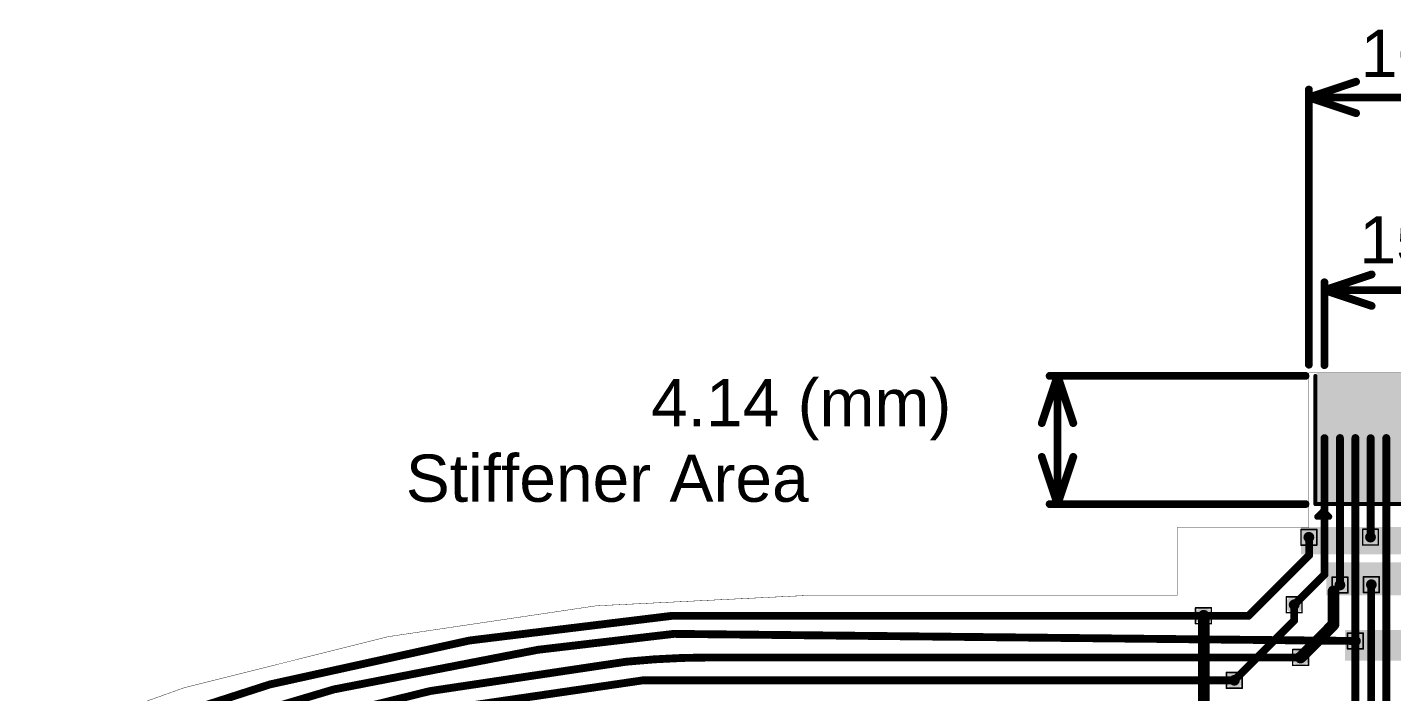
# Model space of a CAD drawing. Header units: millimetres. Extents: x 0 to 19.1, y 0 to 5.1.
# Drawn here: x 1.733 to 3.469, y 3.68 to 4.525 of the extents above; entities that cross this region are included whole.
import ezdxf

# ---------------------------------------------------------------- set-up
doc = ezdxf.new("R2010")
doc.units = ezdxf.units.MM
doc.header["$MEASUREMENT"] = 0
for name, color, linetype in [('BottomLayer', 5, 'Continuous'), ('BottomOverlay', 54, 'Continuous'), ('BottomPaste', 16, 'Continuous'), ('BottomSolder', 6, 'Continuous'), ('DrillDrawing', 1, 'Continuous'), ('Mechanical1', 6, 'Continuous'), ('Mechanical2', 216, 'Continuous'), ('TopLayer', 1, 'Continuous'), ('TopSolder', 216, 'Continuous'), ('ViaHoleLayer', 16, 'Continuous')]:
    doc.layers.add(name, color=color, linetype=linetype)
doc.styles.add('Arial', font='', dxfattribs={"height": 0.2})
doc.styles.get('Arial').set_extended_font_data('Arial')

# ---------------------------------------------------------------- blocks, each defined once
blk = doc.blocks.new('32_____R______P_____B_7')
at = {"layer": 'BottomLayer'}
for points in [[(-0.2992, -0.0787), (-0.311, -0.0787), (-0.311, 0.0787), (-0.2992, 0.0787)], [(-0.2795, -0.0787), (-0.2913, -0.0787), (-0.2913, 0.0787), (-0.2795, 0.0787)], [(-0.2598, -0.0787), (-0.2717, -0.0787), (-0.2717, 0.0787), (-0.2598, 0.0787)], [(-0.2402, -0.0787), (-0.252, -0.0787), (-0.252, 0.0787), (-0.2402, 0.0787)], [(-0.2205, -0.0787), (-0.2323, -0.0787), (-0.2323, 0.0787), (-0.2205, 0.0787)], [(-0.2008, -0.0787), (-0.2126, -0.0787), (-0.2126, 0.0787), (-0.2008, 0.0787)], [(-0.1811, -0.0787), (-0.1929, -0.0787), (-0.1929, 0.0787), (-0.1811, 0.0787)], [(-0.1614, -0.0787), (-0.1732, -0.0787), (-0.1732, 0.0787), (-0.1614, 0.0787)], [(-0.1417, -0.0787), (-0.1535, -0.0787), (-0.1535, 0.0787), (-0.1417, 0.0787)], [(-0.122, -0.0787), (-0.1339, -0.0787), (-0.1339, 0.0787), (-0.122, 0.0787)], [(-0.1024, -0.0787), (-0.1142, -0.0787), (-0.1142, 0.0787), (-0.1024, 0.0787)], [(-0.0827, -0.0787), (-0.0945, -0.0787), (-0.0945, 0.0787), (-0.0827, 0.0787)], [(-0.063, -0.0787), (-0.0748, -0.0787), (-0.0748, 0.0787), (-0.063, 0.0787)], [(-0.0433, -0.0787), (-0.0551, -0.0787), (-0.0551, 0.0787), (-0.0433, 0.0787)], [(-0.0236, -0.0787), (-0.0354, -0.0787), (-0.0354, 0.0787), (-0.0236, 0.0787)], [(-0.0039, -0.0787), (-0.0157, -0.0787), (-0.0157, 0.0787), (-0.0039, 0.0787)], [(0.0157, -0.0787), (0.0039, -0.0787), (0.0039, 0.0787), (0.0157, 0.0787)], [(0.0354, -0.0787), (0.0236, -0.0787), (0.0236, 0.0787), (0.0354, 0.0787)], [(0.0551, -0.0787), (0.0433, -0.0787), (0.0433, 0.0787), (0.0551, 0.0787)], [(0.0748, -0.0787), (0.063, -0.0787), (0.063, 0.0787), (0.0748, 0.0787)], [(0.0945, -0.0787), (0.0827, -0.0787), (0.0827, 0.0787), (0.0945, 0.0787)], [(0.1142, -0.0787), (0.1024, -0.0787), (0.1024, 0.0787), (0.1142, 0.0787)], [(0.1339, -0.0787), (0.122, -0.0787), (0.122, 0.0787), (0.1339, 0.0787)], [(0.1535, -0.0787), (0.1417, -0.0787), (0.1417, 0.0787), (0.1535, 0.0787)], [(0.1732, -0.0787), (0.1614, -0.0787), (0.1614, 0.0787), (0.1732, 0.0787)], [(0.1929, -0.0787), (0.1811, -0.0787), (0.1811, 0.0787), (0.1929, 0.0787)], [(0.2126, -0.0787), (0.2008, -0.0787), (0.2008, 0.0787), (0.2126, 0.0787)], [(0.2323, -0.0787), (0.2205, -0.0787), (0.2205, 0.0787), (0.2323, 0.0787)], [(0.252, -0.0787), (0.2402, -0.0787), (0.2402, 0.0787), (0.252, 0.0787)], [(0.2717, -0.0787), (0.2598, -0.0787), (0.2598, 0.0787), (0.2717, 0.0787)], [(0.2913, -0.0787), (0.2795, -0.0787), (0.2795, 0.0787), (0.2913, 0.0787)], [(0.311, -0.0787), (0.2992, -0.0787), (0.2992, 0.0787), (0.311, 0.0787)]]:
    blk.add_hatch(color=5, dxfattribs=at).paths.add_polyline_path(points)
at = {"layer": 'BottomPaste'}
for points in [[(-0.2992, -0.0787), (-0.311, -0.0787), (-0.311, 0.0787), (-0.2992, 0.0787)], [(-0.2795, -0.0787), (-0.2913, -0.0787), (-0.2913, 0.0787), (-0.2795, 0.0787)], [(-0.2598, -0.0787), (-0.2717, -0.0787), (-0.2717, 0.0787), (-0.2598, 0.0787)], [(-0.2402, -0.0787), (-0.252, -0.0787), (-0.252, 0.0787), (-0.2402, 0.0787)], [(-0.2205, -0.0787), (-0.2323, -0.0787), (-0.2323, 0.0787), (-0.2205, 0.0787)], [(-0.2008, -0.0787), (-0.2126, -0.0787), (-0.2126, 0.0787), (-0.2008, 0.0787)], [(-0.1811, -0.0787), (-0.1929, -0.0787), (-0.1929, 0.0787), (-0.1811, 0.0787)], [(-0.1614, -0.0787), (-0.1732, -0.0787), (-0.1732, 0.0787), (-0.1614, 0.0787)], [(-0.1417, -0.0787), (-0.1535, -0.0787), (-0.1535, 0.0787), (-0.1417, 0.0787)], [(-0.122, -0.0787), (-0.1339, -0.0787), (-0.1339, 0.0787), (-0.122, 0.0787)], [(-0.1024, -0.0787), (-0.1142, -0.0787), (-0.1142, 0.0787), (-0.1024, 0.0787)], [(-0.0827, -0.0787), (-0.0945, -0.0787), (-0.0945, 0.0787), (-0.0827, 0.0787)], [(-0.063, -0.0787), (-0.0748, -0.0787), (-0.0748, 0.0787), (-0.063, 0.0787)], [(-0.0433, -0.0787), (-0.0551, -0.0787), (-0.0551, 0.0787), (-0.0433, 0.0787)], [(-0.0236, -0.0787), (-0.0354, -0.0787), (-0.0354, 0.0787), (-0.0236, 0.0787)], [(-0.0039, -0.0787), (-0.0157, -0.0787), (-0.0157, 0.0787), (-0.0039, 0.0787)], [(0.0157, -0.0787), (0.0039, -0.0787), (0.0039, 0.0787), (0.0157, 0.0787)], [(0.0354, -0.0787), (0.0236, -0.0787), (0.0236, 0.0787), (0.0354, 0.0787)], [(0.0551, -0.0787), (0.0433, -0.0787), (0.0433, 0.0787), (0.0551, 0.0787)], [(0.0748, -0.0787), (0.063, -0.0787), (0.063, 0.0787), (0.0748, 0.0787)], [(0.0945, -0.0787), (0.0827, -0.0787), (0.0827, 0.0787), (0.0945, 0.0787)], [(0.1142, -0.0787), (0.1024, -0.0787), (0.1024, 0.0787), (0.1142, 0.0787)], [(0.1339, -0.0787), (0.122, -0.0787), (0.122, 0.0787), (0.1339, 0.0787)], [(0.1535, -0.0787), (0.1417, -0.0787), (0.1417, 0.0787), (0.1535, 0.0787)], [(0.1732, -0.0787), (0.1614, -0.0787), (0.1614, 0.0787), (0.1732, 0.0787)], [(0.1929, -0.0787), (0.1811, -0.0787), (0.1811, 0.0787), (0.1929, 0.0787)], [(0.2126, -0.0787), (0.2008, -0.0787), (0.2008, 0.0787), (0.2126, 0.0787)], [(0.2323, -0.0787), (0.2205, -0.0787), (0.2205, 0.0787), (0.2323, 0.0787)], [(0.252, -0.0787), (0.2402, -0.0787), (0.2402, 0.0787), (0.252, 0.0787)], [(0.2717, -0.0787), (0.2598, -0.0787), (0.2598, 0.0787), (0.2717, 0.0787)], [(0.2913, -0.0787), (0.2795, -0.0787), (0.2795, 0.0787), (0.2913, 0.0787)], [(0.311, -0.0787), (0.2992, -0.0787), (0.2992, 0.0787), (0.311, 0.0787)]]:
    blk.add_hatch(color=16, dxfattribs=at).paths.add_polyline_path(points)
at = {"layer": 'BottomSolder'}
for points in [[(-0.2952, -0.0827), (-0.315, -0.0827), (-0.315, 0.0827), (-0.2952, 0.0827)], [(-0.2755, -0.0827), (-0.2953, -0.0827), (-0.2953, 0.0827), (-0.2755, 0.0827)], [(-0.2558, -0.0827), (-0.2757, -0.0827), (-0.2757, 0.0827), (-0.2558, 0.0827)], [(-0.2362, -0.0827), (-0.256, -0.0827), (-0.256, 0.0827), (-0.2362, 0.0827)], [(-0.2165, -0.0827), (-0.2363, -0.0827), (-0.2363, 0.0827), (-0.2165, 0.0827)], [(-0.1968, -0.0827), (-0.2166, -0.0827), (-0.2166, 0.0827), (-0.1968, 0.0827)], [(-0.1771, -0.0827), (-0.1969, -0.0827), (-0.1969, 0.0827), (-0.1771, 0.0827)], [(-0.1574, -0.0827), (-0.1772, -0.0827), (-0.1772, 0.0827), (-0.1574, 0.0827)], [(-0.1377, -0.0827), (-0.1575, -0.0827), (-0.1575, 0.0827), (-0.1377, 0.0827)], [(-0.118, -0.0827), (-0.1379, -0.0827), (-0.1379, 0.0827), (-0.118, 0.0827)], [(-0.0984, -0.0827), (-0.1182, -0.0827), (-0.1182, 0.0827), (-0.0984, 0.0827)], [(-0.0787, -0.0827), (-0.0985, -0.0827), (-0.0985, 0.0827), (-0.0787, 0.0827)], [(-0.059, -0.0827), (-0.0788, -0.0827), (-0.0788, 0.0827), (-0.059, 0.0827)], [(-0.0393, -0.0827), (-0.0591, -0.0827), (-0.0591, 0.0827), (-0.0393, 0.0827)], [(-0.0196, -0.0827), (-0.0394, -0.0827), (-0.0394, 0.0827), (-0.0196, 0.0827)], [(0.0001, -0.0827), (-0.0197, -0.0827), (-0.0197, 0.0827), (0.0001, 0.0827)], [(0.0197, -0.0827), (-0.0001, -0.0827), (-0.0001, 0.0827), (0.0197, 0.0827)], [(0.0394, -0.0827), (0.0196, -0.0827), (0.0196, 0.0827), (0.0394, 0.0827)], [(0.0591, -0.0827), (0.0393, -0.0827), (0.0393, 0.0827), (0.0591, 0.0827)], [(0.0788, -0.0827), (0.059, -0.0827), (0.059, 0.0827), (0.0788, 0.0827)], [(0.0985, -0.0827), (0.0787, -0.0827), (0.0787, 0.0827), (0.0985, 0.0827)], [(0.1182, -0.0827), (0.0984, -0.0827), (0.0984, 0.0827), (0.1182, 0.0827)], [(0.1379, -0.0827), (0.118, -0.0827), (0.118, 0.0827), (0.1379, 0.0827)], [(0.1575, -0.0827), (0.1377, -0.0827), (0.1377, 0.0827), (0.1575, 0.0827)], [(0.1772, -0.0827), (0.1574, -0.0827), (0.1574, 0.0827), (0.1772, 0.0827)], [(0.1969, -0.0827), (0.1771, -0.0827), (0.1771, 0.0827), (0.1969, 0.0827)], [(0.2166, -0.0827), (0.1968, -0.0827), (0.1968, 0.0827), (0.2166, 0.0827)], [(0.2363, -0.0827), (0.2165, -0.0827), (0.2165, 0.0827), (0.2363, 0.0827)], [(0.256, -0.0827), (0.2362, -0.0827), (0.2362, 0.0827), (0.256, 0.0827)], [(0.2757, -0.0827), (0.2558, -0.0827), (0.2558, 0.0827), (0.2757, 0.0827)], [(0.2953, -0.0827), (0.2755, -0.0827), (0.2755, 0.0827), (0.2953, 0.0827)], [(0.315, -0.0827), (0.2952, -0.0827), (0.2952, 0.0827), (0.315, 0.0827)]]:
    blk.add_hatch(color=6, dxfattribs=at).paths.add_polyline_path(points)
at = {"layer": 'BottomOverlay'}
for points, const_width in [([(0.3141, 0.1), (0.2991, 0.1)], 0.00787), ([(0.3061, 0.093), (0.2991, 0.1)], 0.00787), ([(0.3141, 0.1), (0.3071, 0.093)], 0.00787), ([(-0.3167, 0.084), (-0.3167, -0.079)], 0.005), ([(0.3167, 0.084), (-0.3167, 0.084)], 0.005), ([(0.3167, 0.084), (0.1951, 0.084)], 0.005), ([(0.3167, 0.084), (0.3167, -0.079)], 0.005)]:
    blk.add_lwpolyline(points, dxfattribs=dict(at, const_width=const_width))
for points, const_width in [([(0.2971, 0.1, 1), (0.3011, 0.1, 1)], 0.00394), ([(0.2971, 0.1, 1), (0.3011, 0.1, 1)], 0.00394), ([(0.3041, 0.093, 1), (0.3081, 0.093, 1)], 0.00394), ([(0.3051, 0.093, 1), (0.3091, 0.093, 1)], 0.00394), ([(0.3121, 0.1, 1), (0.3161, 0.1, 1)], 0.00394), ([(0.3121, 0.1, 1), (0.3161, 0.1, 1)], 0.00394), ([(-0.3179, 0.084, 1), (-0.3154, 0.084, 1)], 0.0025), ([(-0.3179, 0.084, 1), (-0.3154, 0.084, 1)], 0.0025), ([(0.1939, 0.084, 1), (0.1964, 0.084, 1)], 0.0025), ([(0.3154, 0.084, 1), (0.3179, 0.084, 1)], 0.0025), ([(0.3154, 0.084, 1), (0.3179, 0.084, 1)], 0.0025), ([(0.3154, 0.084, 1), (0.3179, 0.084, 1)], 0.0025), ([(-0.3179, -0.079, 1), (-0.3154, -0.079, 1)], 0.0025), ([(0.3154, -0.079, 1), (0.3179, -0.079, 1)], 0.0025)]:
    blk.add_lwpolyline(points, format="xyb", close=True, dxfattribs=dict(at, const_width=const_width))

msp = doc.modelspace()

# ---------------------------------------------------------------- hatches: boundary and pattern name
at = {"layer": 'BottomLayer'}
h = msp.add_hatch(color=5, dxfattribs=at)
edge = h.paths.add_edge_path()
edge.add_arc((3.3637, 3.8768), 0.00689, 0, 360)
h = msp.add_hatch(color=5, dxfattribs=at)
edge = h.paths.add_edge_path()
edge.add_arc((3.4421, 3.877), 0.00689, 0, 360)
h = msp.add_hatch(color=5, dxfattribs=at)
edge = h.paths.add_edge_path()
edge.add_arc((3.4032, 3.8161), 0.00689, 0, 360)
h = msp.add_hatch(color=5, dxfattribs=at)
edge = h.paths.add_edge_path()
edge.add_arc((3.4432, 3.8166), 0.00689, 0, 360)
h = msp.add_hatch(color=5, dxfattribs=at)
edge = h.paths.add_edge_path()
edge.add_arc((3.2296, 3.777), 0.00689, 0, 360)
h = msp.add_hatch(color=5, dxfattribs=at)
edge = h.paths.add_edge_path()
edge.add_arc((3.345, 3.791), 0.00689, 0, 360)
h = msp.add_hatch(color=5, dxfattribs=at)
edge = h.paths.add_edge_path()
edge.add_arc((3.4229, 3.745), 0.00689, 0, 360)
h = msp.add_hatch(color=5, dxfattribs=at)
edge = h.paths.add_edge_path()
edge.add_arc((3.3531, 3.724), 0.00689, 0, 360)
h = msp.add_hatch(color=5, dxfattribs=at)
edge = h.paths.add_edge_path()
edge.add_arc((3.2689, 3.695), 0.00689, 0, 360)
at = {"layer": 'BottomSolder'}
h = msp.add_hatch(color=6, dxfattribs=at)
edge = h.paths.add_edge_path()
edge.add_arc((3.4421, 3.877), 0.0109, 0, 360)
h = msp.add_hatch(color=6, dxfattribs=at)
edge = h.paths.add_edge_path()
edge.add_arc((3.3637, 3.8768), 0.0109, 0, 360)
h = msp.add_hatch(color=6, dxfattribs=at)
edge = h.paths.add_edge_path()
edge.add_arc((3.4032, 3.8161), 0.0109, 0, 360)
h = msp.add_hatch(color=6, dxfattribs=at)
edge = h.paths.add_edge_path()
edge.add_arc((3.4432, 3.8166), 0.0109, 0, 360)
h = msp.add_hatch(color=6, dxfattribs=at)
edge = h.paths.add_edge_path()
edge.add_arc((3.345, 3.791), 0.0109, 0, 360)
h = msp.add_hatch(color=6, dxfattribs=at)
edge = h.paths.add_edge_path()
edge.add_arc((3.2296, 3.777), 0.0109, 0, 360)
h = msp.add_hatch(color=6, dxfattribs=at)
edge = h.paths.add_edge_path()
edge.add_arc((3.4229, 3.745), 0.0109, 0, 360)
h = msp.add_hatch(color=6, dxfattribs=at)
edge = h.paths.add_edge_path()
edge.add_arc((3.3531, 3.724), 0.0109, 0, 360)
h = msp.add_hatch(color=6, dxfattribs=at)
edge = h.paths.add_edge_path()
edge.add_arc((3.2689, 3.695), 0.0109, 0, 360)
at = {"layer": 'TopLayer'}
for points in [[(3.3536, 3.855), (4.0048, 3.855), (4.0048, 3.89), (3.3536, 3.89)], [(3.386, 3.8029), (4.0101, 3.8029), (4.0101, 3.845), (3.386, 3.845)], [(3.4098, 3.72), (3.9858, 3.72), (3.9858, 3.7589), (3.4098, 3.7589)]]:
    msp.add_hatch(color=1, dxfattribs=at).paths.add_polyline_path(points)
h = msp.add_hatch(color=1, dxfattribs=at)
edge = h.paths.add_edge_path()
edge.add_arc((3.3637, 3.8768), 0.00689, 0, 360)
h = msp.add_hatch(color=1, dxfattribs=at)
edge = h.paths.add_edge_path()
edge.add_arc((3.4421, 3.877), 0.00689, 0, 360)
h = msp.add_hatch(color=1, dxfattribs=at)
edge = h.paths.add_edge_path()
edge.add_arc((3.4032, 3.8161), 0.00689, 0, 360)
h = msp.add_hatch(color=1, dxfattribs=at)
edge = h.paths.add_edge_path()
edge.add_arc((3.4432, 3.8166), 0.00689, 0, 360)
h = msp.add_hatch(color=1, dxfattribs=at)
edge = h.paths.add_edge_path()
edge.add_arc((3.2296, 3.777), 0.00689, 0, 360)
h = msp.add_hatch(color=1, dxfattribs=at)
edge = h.paths.add_edge_path()
edge.add_arc((3.345, 3.791), 0.00689, 0, 360)
h = msp.add_hatch(color=1, dxfattribs=at)
edge = h.paths.add_edge_path()
edge.add_arc((3.4229, 3.745), 0.00689, 0, 360)
h = msp.add_hatch(color=1, dxfattribs=at)
edge = h.paths.add_edge_path()
edge.add_arc((3.3531, 3.724), 0.00689, 0, 360)
h = msp.add_hatch(color=1, dxfattribs=at)
edge = h.paths.add_edge_path()
edge.add_arc((3.2689, 3.695), 0.00689, 0, 360)
at = {"layer": 'TopSolder'}
h = msp.add_hatch(color=216, dxfattribs=at)
edge = h.paths.add_edge_path()
edge.add_arc((3.4421, 3.877), 0.0109, 0, 360)
h = msp.add_hatch(color=216, dxfattribs=at)
edge = h.paths.add_edge_path()
edge.add_arc((3.3637, 3.8768), 0.0109, 0, 360)
h = msp.add_hatch(color=216, dxfattribs=at)
edge = h.paths.add_edge_path()
edge.add_arc((3.4032, 3.8161), 0.0109, 0, 360)
h = msp.add_hatch(color=216, dxfattribs=at)
edge = h.paths.add_edge_path()
edge.add_arc((3.4432, 3.8166), 0.0109, 0, 360)
h = msp.add_hatch(color=216, dxfattribs=at)
edge = h.paths.add_edge_path()
edge.add_arc((3.345, 3.791), 0.0109, 0, 360)
h = msp.add_hatch(color=216, dxfattribs=at)
edge = h.paths.add_edge_path()
edge.add_arc((3.2296, 3.777), 0.0109, 0, 360)
h = msp.add_hatch(color=216, dxfattribs=at)
edge = h.paths.add_edge_path()
edge.add_arc((3.4229, 3.745), 0.0109, 0, 360)
h = msp.add_hatch(color=216, dxfattribs=at)
edge = h.paths.add_edge_path()
edge.add_arc((3.3531, 3.724), 0.0109, 0, 360)
h = msp.add_hatch(color=216, dxfattribs=at)
edge = h.paths.add_edge_path()
edge.add_arc((3.2689, 3.695), 0.0109, 0, 360)
at = {"layer": 'ViaHoleLayer'}
h = msp.add_hatch(color=16, dxfattribs=at)
edge = h.paths.add_edge_path()
edge.add_arc((3.3637, 3.8768), 0.00394, 0, 360)
h = msp.add_hatch(color=16, dxfattribs=at)
edge = h.paths.add_edge_path()
edge.add_arc((3.4421, 3.877), 0.00394, 0, 360)
h = msp.add_hatch(color=16, dxfattribs=at)
edge = h.paths.add_edge_path()
edge.add_arc((3.4032, 3.8161), 0.00394, 0, 360)
h = msp.add_hatch(color=16, dxfattribs=at)
edge = h.paths.add_edge_path()
edge.add_arc((3.4432, 3.8166), 0.00394, 0, 360)
h = msp.add_hatch(color=16, dxfattribs=at)
edge = h.paths.add_edge_path()
edge.add_arc((3.345, 3.791), 0.00394, 0, 360)
h = msp.add_hatch(color=16, dxfattribs=at)
edge = h.paths.add_edge_path()
edge.add_arc((3.2296, 3.777), 0.00394, 0, 360)
h = msp.add_hatch(color=16, dxfattribs=at)
edge = h.paths.add_edge_path()
edge.add_arc((3.4229, 3.745), 0.00394, 0, 360)
h = msp.add_hatch(color=16, dxfattribs=at)
edge = h.paths.add_edge_path()
edge.add_arc((3.3531, 3.724), 0.00394, 0, 360)
h = msp.add_hatch(color=16, dxfattribs=at)
edge = h.paths.add_edge_path()
edge.add_arc((3.2689, 3.695), 0.00394, 0, 360)

# ---------------------------------------------------------------- linework, layer by layer
at = {"layer": 'BottomLayer', "const_width": 0.01}
for points in [[(3.3836, 3.8296), (3.3836, 4.0029)], [(3.4032, 3.8161), (3.4032, 4.003)], [(3.4229, 3.7455), (3.4229, 4.003)], [(3.4423, 3.8772), (3.4423, 4.0028)], [(3.4622, 3.5851), (3.4622, 4.003)], [(3.3641, 3.8541), (3.3641, 3.8785)], [(3.4421, 3.877), (3.4423, 3.8772)], [(3.287, 3.777), (3.3641, 3.8541)], [(3.345, 3.791), (3.3836, 3.8296)], [(3.4429, 3.5957), (3.4429, 3.8181)], [(2.554, 3.777), (3.2296, 3.777)], [(3.2296, 3.777), (3.2297, 3.777)], [(3.23, 3.777), (3.287, 3.777)], [(2.384, 3.7339), (2.555, 3.7539)], [(2.5563, 3.754), (3.4229, 3.745)], [(3.4227, 3.7435), (3.4232, 3.744)], [(3.4229, 3.7455), (3.4234, 3.745)], [(2.3839, 3.7339), (2.3839, 3.7339)], [(3.4227, 3.6058), (3.4227, 3.7435)], [(2.6021, 3.724), (3.3541, 3.724)], [(2.5181, 3.695), (3.2689, 3.695)]]:
    msp.add_lwpolyline(points, dxfattribs=at)
at = {"layer": 'BottomLayer', "const_width": 0.005}
for points in [[(3.3811, 4.0029, 1), (3.3861, 4.0029, 1)], [(3.4007, 4.003, 1), (3.4057, 4.003, 1)], [(3.4204, 4.003, 1), (3.4254, 4.003, 1)], [(3.4398, 4.0028, 1), (3.4448, 4.0028, 1)], [(3.4597, 4.003, 1), (3.4647, 4.003, 1)], [(3.3616, 3.8785, 1), (3.3666, 3.8785, 1)], [(3.4396, 3.877, 1), (3.4446, 3.877, 1)], [(3.4398, 3.8772, 1), (3.4448, 3.8772, 1)], [(3.4398, 3.8772, 1), (3.4448, 3.8772, 1)], [(3.3616, 3.8541, 1), (3.3666, 3.8541, 1)], [(3.3616, 3.8541, 1), (3.3666, 3.8541, 1)], [(3.3811, 3.8296, 1), (3.3861, 3.8296, 1)], [(3.3811, 3.8296, 1), (3.3861, 3.8296, 1)], [(3.4007, 3.8161, 1), (3.4057, 3.8161, 1)], [(3.4404, 3.8181, 1), (3.4454, 3.8181, 1)], [(3.3425, 3.791, 1), (3.3475, 3.791, 1)], [(2.5515, 3.777, 1), (2.5565, 3.777, 1)], [(2.5515, 3.777, 1), (2.5565, 3.777, 1)], [(3.2271, 3.777, 1), (3.2321, 3.777, 1)], [(3.2271, 3.777, 1), (3.2321, 3.777, 1)], [(3.2272, 3.777, 1), (3.2322, 3.777, 1)], [(3.2275, 3.777, 1), (3.2325, 3.777, 1)], [(3.2845, 3.777, 1), (3.2895, 3.777, 1)], [(3.2845, 3.777, 1), (3.2895, 3.777, 1)], [(2.5525, 3.7539, 1), (2.5575, 3.7539, 1)], [(2.5525, 3.7539, 1), (2.5575, 3.7539, 1)], [(2.5538, 3.754, 1), (2.5588, 3.754, 1)], [(2.5538, 3.754, 1), (2.5588, 3.754, 1)], [(3.4204, 3.7455, 1), (3.4254, 3.7455, 1)], [(3.4204, 3.7455, 1), (3.4254, 3.7455, 1)], [(3.4204, 3.745, 1), (3.4254, 3.745, 1)], [(3.4207, 3.744, 1), (3.4257, 3.744, 1)], [(3.4209, 3.745, 1), (3.4259, 3.745, 1)], [(2.3812, 3.7339, 1), (2.3862, 3.7339, 1)], [(2.3812, 3.7339, 1), (2.3862, 3.7339, 1)], [(2.3814, 3.7339, 1), (2.3864, 3.7339, 1)], [(2.3814, 3.7339, 1), (2.3864, 3.7339, 1)], [(2.3814, 3.7339, 1), (2.3864, 3.7339, 1)], [(2.3814, 3.7339, 1), (2.3864, 3.7339, 1)], [(2.3815, 3.7339, 1), (2.3865, 3.7339, 1)], [(2.3815, 3.7339, 1), (2.3865, 3.7339, 1)], [(3.4202, 3.7435, 1), (3.4252, 3.7435, 1)], [(3.4202, 3.7435, 1), (3.4252, 3.7435, 1)], [(2.4928, 3.7186, 1), (2.4978, 3.7186, 1)], [(2.4928, 3.7186, 1), (2.4978, 3.7186, 1)], [(2.5996, 3.724, 1), (2.6046, 3.724, 1)], [(2.5996, 3.724, 1), (2.6046, 3.724, 1)], [(3.3516, 3.724, 1), (3.3566, 3.724, 1)], [(2.5146, 3.695, 1), (2.5196, 3.695, 1)], [(2.5146, 3.695, 1), (2.5196, 3.695, 1)], [(2.5156, 3.695, 1), (2.5206, 3.695, 1)], [(2.5156, 3.695, 1), (2.5206, 3.695, 1)], [(3.2664, 3.695, 1), (3.2714, 3.695, 1)]]:
    msp.add_lwpolyline(points, format="xyb", close=True, dxfattribs=at)
at = {"layer": 'BottomLayer', "const_width": 0.01}
for points in [[(0.0347, 1.2406, -0.373742), (2.554, 3.777)], [(2.555, 3.7539, -0.03283), (2.5563, 3.754)], [(0.0544, 1.2164, -0.354424), (2.3837, 3.7339)], [(2.3837, 3.7339, -0.000012), (2.3839, 3.7339)], [(2.3839, 3.7339, -0.002081), (2.384, 3.7339)], [(0.0741, 1.2197, -0.364729), (2.4953, 3.7186)], [(2.4953, 3.7186, -0.02548), (2.6021, 3.724)], [(0.0938, 1.2001, -0.365899), (2.5171, 3.695)], [(2.5171, 3.695, -0.023446), (2.5181, 3.695)]]:
    msp.add_lwpolyline(points, format="xyb", dxfattribs=at)
at = {"layer": 'DrillDrawing', "const_width": 0.002}
for points in [[(3.3537, 3.8868), (3.3737, 3.8868)], [(3.3537, 3.8668), (3.3537, 3.8868)], [(3.3737, 3.8668), (3.3737, 3.8868)], [(3.4321, 3.887), (3.4521, 3.887)], [(3.4321, 3.867), (3.4321, 3.887)], [(3.4521, 3.867), (3.4521, 3.887)], [(3.3537, 3.8668), (3.3737, 3.8668)], [(3.4321, 3.867), (3.4521, 3.867)], [(3.3932, 3.8261), (3.4132, 3.8261)], [(3.3932, 3.8061), (3.3932, 3.8261)], [(3.4132, 3.8061), (3.4132, 3.8261)], [(3.4332, 3.8266), (3.4532, 3.8266)], [(3.4332, 3.8066), (3.4332, 3.8266)], [(3.4532, 3.8066), (3.4532, 3.8266)], [(3.335, 3.801), (3.355, 3.801)], [(3.335, 3.781), (3.335, 3.801)], [(3.355, 3.781), (3.355, 3.801)], [(3.3932, 3.8061), (3.4132, 3.8061)], [(3.4332, 3.8066), (3.4532, 3.8066)], [(3.2196, 3.787), (3.2396, 3.787)], [(3.2196, 3.767), (3.2196, 3.787)], [(3.2396, 3.767), (3.2396, 3.787)], [(3.2196, 3.767), (3.2396, 3.767)], [(3.335, 3.781), (3.355, 3.781)], [(3.4129, 3.755), (3.4329, 3.755)], [(3.4129, 3.735), (3.4129, 3.755)], [(3.4329, 3.735), (3.4329, 3.755)], [(3.3431, 3.734), (3.3631, 3.734)], [(3.3431, 3.714), (3.3431, 3.734)], [(3.3631, 3.714), (3.3631, 3.734)], [(3.4129, 3.735), (3.4329, 3.735)], [(3.3431, 3.714), (3.3631, 3.714)], [(3.2589, 3.705), (3.2789, 3.705)], [(3.2589, 3.685), (3.2589, 3.705)], [(3.2789, 3.685), (3.2789, 3.705)], [(3.2589, 3.685), (3.2789, 3.685)]]:
    msp.add_lwpolyline(points, dxfattribs=at)
at = {"layer": 'DrillDrawing', "const_width": 0.001}
for points in [[(3.3532, 3.8868, 1), (3.3542, 3.8868, 1)], [(3.3532, 3.8868, 1), (3.3542, 3.8868, 1)], [(3.3732, 3.8868, 1), (3.3742, 3.8868, 1)], [(3.3732, 3.8868, 1), (3.3742, 3.8868, 1)], [(3.4316, 3.887, 1), (3.4326, 3.887, 1)], [(3.4316, 3.887, 1), (3.4326, 3.887, 1)], [(3.4516, 3.887, 1), (3.4526, 3.887, 1)], [(3.4516, 3.887, 1), (3.4526, 3.887, 1)], [(3.3532, 3.8668, 1), (3.3542, 3.8668, 1)], [(3.3532, 3.8668, 1), (3.3542, 3.8668, 1)], [(3.3732, 3.8668, 1), (3.3742, 3.8668, 1)], [(3.3732, 3.8668, 1), (3.3742, 3.8668, 1)], [(3.4316, 3.867, 1), (3.4326, 3.867, 1)], [(3.4316, 3.867, 1), (3.4326, 3.867, 1)], [(3.4516, 3.867, 1), (3.4526, 3.867, 1)], [(3.4516, 3.867, 1), (3.4526, 3.867, 1)], [(3.3927, 3.8261, 1), (3.3937, 3.8261, 1)], [(3.3927, 3.8261, 1), (3.3937, 3.8261, 1)], [(3.4127, 3.8261, 1), (3.4137, 3.8261, 1)], [(3.4127, 3.8261, 1), (3.4137, 3.8261, 1)], [(3.4327, 3.8266, 1), (3.4337, 3.8266, 1)], [(3.4327, 3.8266, 1), (3.4337, 3.8266, 1)], [(3.4527, 3.8266, 1), (3.4537, 3.8266, 1)], [(3.4527, 3.8266, 1), (3.4537, 3.8266, 1)], [(3.3345, 3.801, 1), (3.3355, 3.801, 1)], [(3.3345, 3.801, 1), (3.3355, 3.801, 1)], [(3.3545, 3.801, 1), (3.3555, 3.801, 1)], [(3.3545, 3.801, 1), (3.3555, 3.801, 1)], [(3.3927, 3.8061, 1), (3.3937, 3.8061, 1)], [(3.3927, 3.8061, 1), (3.3937, 3.8061, 1)], [(3.4127, 3.8061, 1), (3.4137, 3.8061, 1)], [(3.4127, 3.8061, 1), (3.4137, 3.8061, 1)], [(3.4327, 3.8066, 1), (3.4337, 3.8066, 1)], [(3.4327, 3.8066, 1), (3.4337, 3.8066, 1)], [(3.4527, 3.8066, 1), (3.4537, 3.8066, 1)], [(3.4527, 3.8066, 1), (3.4537, 3.8066, 1)], [(3.2191, 3.787, 1), (3.2201, 3.787, 1)], [(3.2191, 3.787, 1), (3.2201, 3.787, 1)], [(3.2391, 3.787, 1), (3.2401, 3.787, 1)], [(3.2391, 3.787, 1), (3.2401, 3.787, 1)], [(3.2191, 3.767, 1), (3.2201, 3.767, 1)], [(3.2191, 3.767, 1), (3.2201, 3.767, 1)], [(3.2391, 3.767, 1), (3.2401, 3.767, 1)], [(3.2391, 3.767, 1), (3.2401, 3.767, 1)], [(3.3345, 3.781, 1), (3.3355, 3.781, 1)], [(3.3345, 3.781, 1), (3.3355, 3.781, 1)], [(3.3545, 3.781, 1), (3.3555, 3.781, 1)], [(3.3545, 3.781, 1), (3.3555, 3.781, 1)], [(3.4124, 3.755, 1), (3.4134, 3.755, 1)], [(3.4124, 3.755, 1), (3.4134, 3.755, 1)], [(3.4324, 3.755, 1), (3.4334, 3.755, 1)], [(3.4324, 3.755, 1), (3.4334, 3.755, 1)], [(3.3426, 3.734, 1), (3.3436, 3.734, 1)], [(3.3426, 3.734, 1), (3.3436, 3.734, 1)], [(3.3626, 3.734, 1), (3.3636, 3.734, 1)], [(3.3626, 3.734, 1), (3.3636, 3.734, 1)], [(3.4124, 3.735, 1), (3.4134, 3.735, 1)], [(3.4124, 3.735, 1), (3.4134, 3.735, 1)], [(3.4324, 3.735, 1), (3.4334, 3.735, 1)], [(3.4324, 3.735, 1), (3.4334, 3.735, 1)], [(3.3426, 3.714, 1), (3.3436, 3.714, 1)], [(3.3426, 3.714, 1), (3.3436, 3.714, 1)], [(3.3626, 3.714, 1), (3.3636, 3.714, 1)], [(3.3626, 3.714, 1), (3.3636, 3.714, 1)], [(3.2584, 3.705, 1), (3.2594, 3.705, 1)], [(3.2584, 3.705, 1), (3.2594, 3.705, 1)], [(3.2784, 3.705, 1), (3.2794, 3.705, 1)], [(3.2784, 3.705, 1), (3.2794, 3.705, 1)], [(3.2584, 3.685, 1), (3.2594, 3.685, 1)], [(3.2584, 3.685, 1), (3.2594, 3.685, 1)], [(3.2784, 3.685, 1), (3.2794, 3.685, 1)], [(3.2784, 3.685, 1), (3.2794, 3.685, 1)]]:
    msp.add_lwpolyline(points, format="xyb", close=True, dxfattribs=at)
at = {"layer": 'Mechanical1', "const_width": 0.01}
for points in [[(3.3637, 4.436), (3.4237, 4.456)], [(3.3637, 4.0963), (3.3637, 4.446)], [(3.3637, 4.436), (3.4237, 4.416)], [(3.3637, 4.436), (3.6886, 4.436)], [(3.3835, 4.191), (3.4435, 4.211)], [(3.3835, 4.0957), (3.3835, 4.201)], [(3.3835, 4.191), (3.4435, 4.171)], [(3.3835, 4.191), (3.6886, 4.191)], [(3.024, 4.022), (3.044, 4.082)], [(3.034, 4.082), (3.3594, 4.082)], [(3.044, 4.082), (3.064, 4.022)], [(3.044, 4.0005), (3.044, 4.082)], [(3.044, 3.919), (3.044, 4.0005)], [(3.024, 3.979), (3.044, 3.919)], [(3.044, 3.919), (3.064, 3.979)], [(3.034, 3.919), (3.3594, 3.919)]]:
    msp.add_lwpolyline(points, dxfattribs=at)
at = {"layer": 'Mechanical1', "const_width": 0.005}
for points in [[(3.4212, 4.456, 1), (3.4262, 4.456, 1)], [(3.3612, 4.446, 1), (3.3662, 4.446, 1)], [(3.3612, 4.436, 1), (3.3662, 4.436, 1)], [(3.3612, 4.436, 1), (3.3662, 4.436, 1)], [(3.3612, 4.436, 1), (3.3662, 4.436, 1)], [(3.4212, 4.416, 1), (3.4262, 4.416, 1)], [(3.381, 4.201, 1), (3.386, 4.201, 1)], [(3.441, 4.211, 1), (3.446, 4.211, 1)], [(3.381, 4.191, 1), (3.386, 4.191, 1)], [(3.381, 4.191, 1), (3.386, 4.191, 1)], [(3.381, 4.191, 1), (3.386, 4.191, 1)], [(3.441, 4.171, 1), (3.446, 4.171, 1)], [(3.3612, 4.0963, 1), (3.3662, 4.0963, 1)], [(3.381, 4.0957, 1), (3.386, 4.0957, 1)], [(3.0315, 4.082, 1), (3.0365, 4.082, 1)], [(3.0415, 4.082, 1), (3.0465, 4.082, 1)], [(3.0415, 4.082, 1), (3.0465, 4.082, 1)], [(3.0415, 4.082, 1), (3.0465, 4.082, 1)], [(3.3569, 4.082, 1), (3.3619, 4.082, 1)], [(3.0215, 4.022, 1), (3.0265, 4.022, 1)], [(3.0615, 4.022, 1), (3.0665, 4.022, 1)], [(3.0415, 4.0005, 1), (3.0465, 4.0005, 1)], [(3.0415, 4.0005, 1), (3.0465, 4.0005, 1)], [(3.0215, 3.979, 1), (3.0265, 3.979, 1)], [(3.0615, 3.979, 1), (3.0665, 3.979, 1)], [(3.0315, 3.919, 1), (3.0365, 3.919, 1)], [(3.0415, 3.919, 1), (3.0465, 3.919, 1)], [(3.0415, 3.919, 1), (3.0465, 3.919, 1)], [(3.0415, 3.919, 1), (3.0465, 3.919, 1)], [(3.3569, 3.919, 1), (3.3619, 3.919, 1)]]:
    msp.add_lwpolyline(points, format="xyb", close=True, dxfattribs=at)
at = {"layer": 'Mechanical2'}
for points, const_width in [([(3.3637, 4.086), (4.0135, 4.086)], 0.000512), ([(3.3637, 3.8894), (3.3637, 4.086)], 0.0005), ([(3.1962, 3.8892), (3.3458, 3.8894)], 0.0005), ([(3.1962, 3.8028), (3.1962, 3.8892)], 0.0005), ([(3.3458, 3.8894), (3.3637, 3.8894)], 0.0005), ([(2.7241, 3.8028), (3.1962, 3.8028)], 0.0005)]:
    msp.add_lwpolyline(points, dxfattribs=dict(at, const_width=const_width))
for points, const_width in [([(3.3636, 4.086, 1), (3.3639, 4.086, 1)], 0.000256), ([(3.3636, 4.086, 1), (3.3639, 4.086, 1)], 0.00025), ([(3.1961, 3.8892, 1), (3.1964, 3.8892, 1)], 0.00025), ([(3.1961, 3.8892, 1), (3.1964, 3.8892, 1)], 0.00025), ([(3.3457, 3.8894, 1), (3.346, 3.8894, 1)], 0.00025), ([(3.3457, 3.8894, 1), (3.346, 3.8894, 1)], 0.00025), ([(3.3636, 3.8894, 1), (3.3639, 3.8894, 1)], 0.00025), ([(3.3636, 3.8894, 1), (3.3639, 3.8894, 1)], 0.00025), ([(2.7239, 3.8028, 1), (2.7242, 3.8028, 1)], 0.00025), ([(2.7239, 3.8028, 1), (2.7242, 3.8028, 1)], 0.00025), ([(3.1961, 3.8028, 1), (3.1964, 3.8028, 1)], 0.00025), ([(3.1961, 3.8028, 1), (3.1964, 3.8028, 1)], 0.00025)]:
    msp.add_lwpolyline(points, format="xyb", close=True, dxfattribs=dict(at, const_width=const_width))
at = {"layer": 'Mechanical2', "const_width": 0.0005}
msp.add_lwpolyline([(-0.0019, 1.0769, -0.414213), (2.7241, 3.8028)], format="xyb", dxfattribs=at)
at = {"layer": 'TopLayer'}
for points, const_width in [([(3.3951, 3.766), (3.3951, 3.808)], 0.015), ([(3.23, 3.6664), (3.23, 3.777)], 0.015), ([(3.345, 3.7711), (3.345, 3.791)], 0.01), ([(3.2689, 3.695), (3.345, 3.7711)], 0.01), ([(3.3531, 3.724), (3.3951, 3.766)], 0.015)]:
    msp.add_lwpolyline(points, dxfattribs=dict(at, const_width=const_width))
for points, const_width in [([(3.3913, 3.808, 1), (3.3988, 3.808, 1)], 0.0075), ([(3.2262, 3.777, 1), (3.2337, 3.777, 1)], 0.0075), ([(3.3425, 3.791, 1), (3.3475, 3.791, 1)], 0.005), ([(3.3425, 3.7711, 1), (3.3475, 3.7711, 1)], 0.005), ([(3.3425, 3.7711, 1), (3.3475, 3.7711, 1)], 0.005), ([(3.3913, 3.766, 1), (3.3988, 3.766, 1)], 0.0075), ([(3.3913, 3.766, 1), (3.3988, 3.766, 1)], 0.0075), ([(3.3493, 3.724, 1), (3.3568, 3.724, 1)], 0.0075), ([(3.2664, 3.695, 1), (3.2714, 3.695, 1)], 0.005)]:
    msp.add_lwpolyline(points, format="xyb", close=True, dxfattribs=dict(at, const_width=const_width))

# ---------------------------------------------------------------- block references
at = {"rotation": 180}
msp.add_blockref('32_____R______P_____B_7', (3.6886, 4.003), dxfattribs=at)

# ---------------------------------------------------------------- texts
at = {"layer": 'Mechanical1', "style": 'Arial'}
for s, p in [('16.50 (mm)', (3.4297, 4.462)), ('15.50 (mm)', (3.428, 4.225)), ('Stiffener Area', (2.215, 3.922))]:
    msp.add_text(s, height=0.06, dxfattribs=at).set_placement(p)
msp.add_text('4.14 (mm)', height=0.06, rotation=360, dxfattribs=at).set_placement((2.527, 4.018))

doc.saveas('drawing.dxf')
